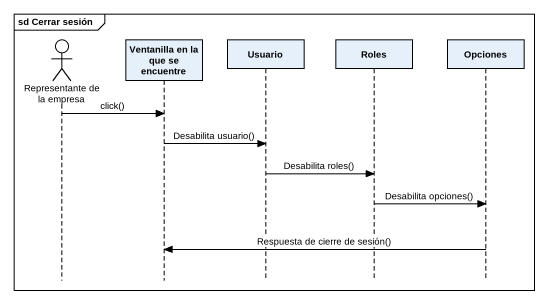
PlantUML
@startuml
mainframe sd Cerrar sesión
hide footbox
actor "Representante de la empresa" as Representante_de_la_empresa
participant "Ventanilla en la que se encuentre" as Ventanilla_en_la_que_se
participant Usuario
participant Roles
participant Opciones

Representante_de_la_empresa -> Ventanilla_en_la_que_se : click()
Ventanilla_en_la_que_se -> Usuario : Desabilita usuario()
Usuario -> Roles : Desabilita roles()
Roles -> Opciones : Desabilita opciones()
Opciones -> Ventanilla_en_la_que_se : Respuesta de cierre de sesión()
@enduml
